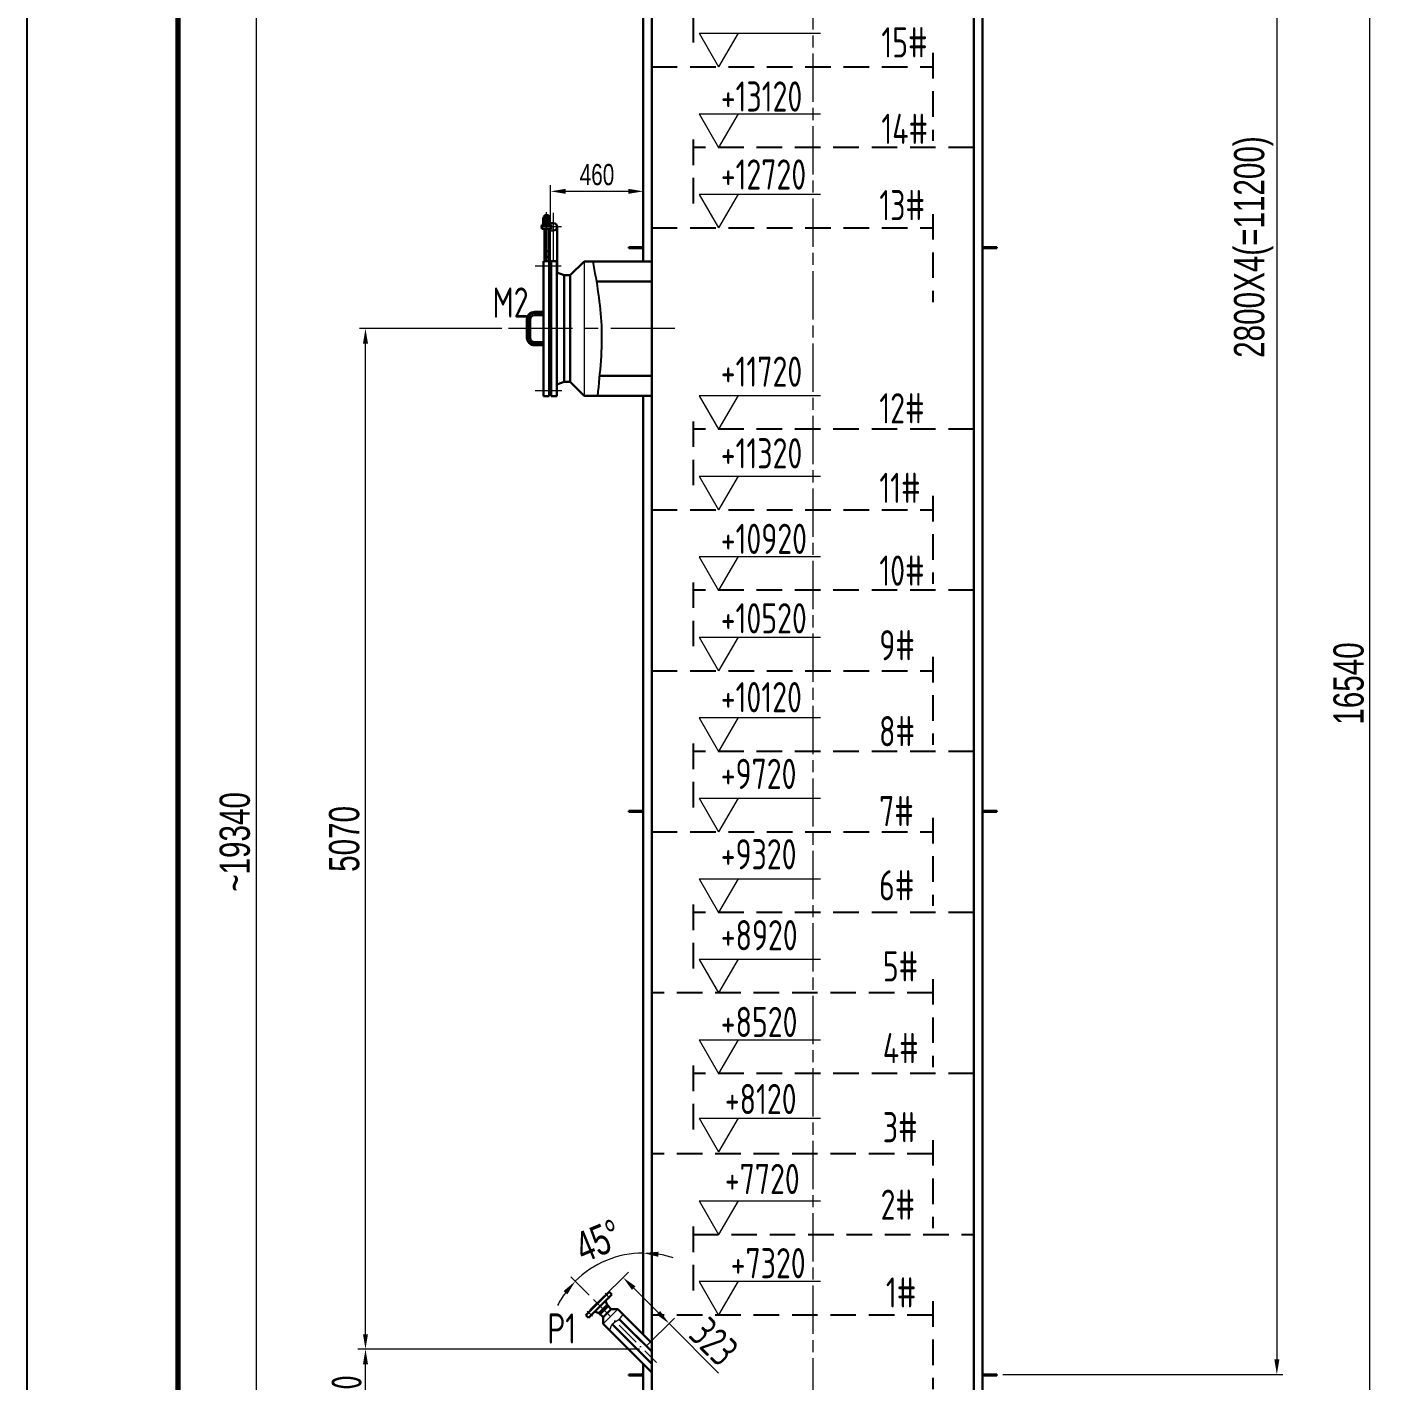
# Model space of a CAD drawing. Header units: millimetres. Extents: x -750 to 17070, y -300 to 24930.
# Drawn here: x -750 to 5948, y 10919 to 17644 of the extents above; entities that cross this region are included whole.
import ezdxf

# ---------------------------------------------------------------- set-up
doc = ezdxf.new("R2010")
doc.units = ezdxf.units.MM
doc.header["$LTSCALE"] = 10
for name, pattern in [('ACAD_ISO08W100', [36, 24, -3, 6, -3]), ('ACAD_ISO10W100', [18, 12, -3, 0, -3]), ('CENTER', [50.8, 31.75, -6.35, 6.35, -6.35]), ('DASHED', [19.05, 12.7, -6.35])]:
    doc.linetypes.add(name, pattern=pattern)
doc.layers.get('0').update_dxf_attribs({"lineweight": 30})
for name, color, linetype, lineweight in [('1轮廓实线层', 7, 'Continuous', 30), ('1轮廓实线层 @ 30', 7, 'Continuous', 30), ('3', 2, 'CENTER', 15), ('3中心线层', 1, 'CENTER', 15), ('6文字层 @ 30', 3, 'Continuous', 15), ('7标注层', 4, 'Continuous', 15), ('中心线', 1, 'ACAD_ISO10W100', 18), ('图框层', 7, 'Continuous', 70)]:
    doc.layers.add(name, color=color, linetype=linetype, lineweight=lineweight)
for name, color, linetype in [('2细线层', 4, 'Continuous'), ('4虚线层', 6, 'DASHED'), ('4虚线层 @ 30', 6, 'DASHED')]:
    doc.layers.add(name, color=color, linetype=linetype)
doc.styles.add('HGCAD', font='HGCAD.SHX', dxfattribs={"width": 0.75, "bigfont": 'HGCADHZ.SHX'})
doc.styles.add('PC_TEXTSTYLE', font='isocp.shx', dxfattribs={"width": 0.8, "bigfont": 'hzfs.shx'})
doc.dimstyles.new('HGCAD', dxfattribs={"dimtxt": 5, "dimasz": 2.5, "dimexe": 1, "dimexo": 1, "dimgap": 1, "dimtad": 1, "dimdec": 1, "dimdsep": 46, "dimtxsty": 'HGCAD', "dimcen": 0, "dimclrd": 4, "dimclre": 4, "dimclrt": 3, "dimadec": 1, "dimazin": 0, "dimtfac": 1, "dimtmove": 0, "dimatfit": 3, "dimfxl": 0, "dimlwd": 15, "dimlwe": 15, "dimarcsym": 0})
doc.dimstyles.new('HGCAD$0', dxfattribs={"dimtxt": 3.5, "dimasz": 2.5, "dimexe": 1, "dimexo": 1, "dimgap": 1, "dimtad": 1, "dimdec": 1, "dimdsep": 46, "dimtxsty": 'HGCAD', "dimcen": 0, "dimclrd": 4, "dimclre": 4, "dimclrt": 3, "dimadec": 1, "dimazin": 0, "dimtfac": 1, "dimtmove": 0, "dimatfit": 1, "dimfxl": 0, "dimlwd": 15, "dimlwe": 15, "dimarcsym": 0})
doc.dimstyles.new('ISO-25', dxfattribs={"dimscale": 0, "dimtxt": 5, "dimasz": 2.5, "dimexe": 1.25, "dimexo": 0.625, "dimtad": 1, "dimtxsty": 'PC_TEXTSTYLE', "dimcen": 2.5, "dimclrd": 4, "dimclre": 4, "dimclrt": 3, "dimadec": 0, "dimazin": 0, "dimtfac": 1, "dimtmove": 0, "dimatfit": 3, "dimfxl": 0, "dimlwd": 15, "dimlwe": 15, "dimarcsym": 0})

# ---------------------------------------------------------------- blocks, each defined once
blk = doc.blocks.new('*D33')
at = {"color": 4, "lineweight": 15}
for p, q in [((2291.1, 11076.7), (892.8, 11076.7)), ((930.3, 10661.7), (930.3, 11001.7)), ((946.4, 10586.7), (967.8, 10586.7))]:
    blk.add_line(p, q, dxfattribs=at)
at = {"color": 4}
for points in [[(942.8, 11001.7), (917.8, 11001.7), (930.3, 11076.7)], [(917.8, 10661.7), (942.8, 10661.7), (930.3, 10586.7)]]:
    blk.add_solid(points, dxfattribs=at)
at = {"layer": 'Defpoints', "color": 0}
for p in [(930.3, 11076.7), (2309.8, 11076.7), (927.6, 10586.7)]:
    blk.add_point(p, dxfattribs=at)
at = {"color": 3, "insert": (836.5, 10831.7), "char_height": 150, "attachment_point": 5, "rotation": 90, "style": 'PC_TEXTSTYLE'}
blk.add_mtext('490', dxfattribs=at)
blk = doc.blocks.new('*D165')
at = {"layer": '1轮廓实线层', "color": 4, "lineweight": 15}
blk.add_line((2041.1, 11345.4), (1950.8, 11435.8), dxfattribs=at)
for start, end in [(90, 135), (71.99362, 80.99681), (144.00319, 153.00638)]:
    blk.add_arc((2309.8, 11076.7), 477.8, start, end, dxfattribs=at)
at = {"layer": '1轮廓实线层', "color": 4}
for points in [[(2385.6, 11561.1), (2383.6, 11536.2), (2309.8, 11554.5)], [(1932.8, 11349.4), (1913.8, 11365.7), (1972, 11414.6)]]:
    blk.add_solid(points, dxfattribs=at)
at = {"layer": 'Defpoints', "color": 0}
for p in [(2309.8, 15812.7), (2186.2, 11538.3), (2062.3, 11324.2), (2309.8, 11149.6), (2375.4, 11011.2)]:
    blk.add_point(p, dxfattribs=at)
at = {"layer": '1轮廓实线层', "color": 3, "lineweight": 15, "insert": (2086.8, 11615.2), "char_height": 150, "attachment_point": 5, "rotation": 22.5, "style": 'HGCAD'}
blk.add_mtext('45%%d{}{{\\H0.7x;}{}}', dxfattribs=at)
blk = doc.blocks.new('标高')
at = {"layer": '7标注层'}
for p, q in [((49.7, 228.49), (74.81, 228.49)), ((49.7, 228.46), (53.72, 221.5)), ((57.75, 228.49), (53.72, 221.51))]:
    blk.add_line(p, q, dxfattribs=at)
blk = doc.blocks.new('*D166')
at = {"layer": '1轮廓实线层', "color": 4, "lineweight": 15}
for p, q in [((1607, 16146.7), (900.3, 16146.7)), ((930.3, 11151.7), (930.3, 16071.7)), ((900.3, 11076.7), (900.3, 11076.7))]:
    blk.add_line(p, q, dxfattribs=at)
at = {"layer": '1轮廓实线层', "color": 4}
for points in [[(942.8, 16071.7), (917.8, 16071.7), (930.3, 16146.7)], [(917.8, 11151.7), (942.8, 11151.7), (930.3, 11076.7)]]:
    blk.add_solid(points, dxfattribs=at)
at = {"layer": 'Defpoints', "color": 0}
for p in [(930.3, 16146.7), (1637, 16146.7), (930.3, 11076.7)]:
    blk.add_point(p, dxfattribs=at)
at = {"layer": '1轮廓实线层', "color": 3, "lineweight": 15, "insert": (825.3, 13611.7), "char_height": 150, "attachment_point": 5, "rotation": 90, "style": 'HGCAD'}
blk.add_mtext('5070', dxfattribs=at)
blk = doc.blocks.new('*D175')
at = {"layer": '1轮廓实线层', "color": 4, "lineweight": 15}
for p, q in [((4629.2, 22151.7), (5485.9, 22151.7)), ((5455.9, 22076.7), (5455.9, 11026.7)), ((4095.8, 10951.7), (5485.9, 10951.7))]:
    blk.add_line(p, q, dxfattribs=at)
at = {"layer": '1轮廓实线层', "color": 4}
for points in [[(5468.4, 22076.7), (5443.4, 22076.7), (5455.9, 22151.7)], [(5443.4, 11026.7), (5468.4, 11026.7), (5455.9, 10951.7)]]:
    blk.add_solid(points, dxfattribs=at)
at = {"layer": 'Defpoints', "color": 0}
for p in [(4599.2, 22151.7), (4065.8, 10951.7), (5455.9, 10951.7)]:
    blk.add_point(p, dxfattribs=at)
at = {"layer": '1轮廓实线层', "color": 3, "lineweight": 15, "insert": (5340.7, 16551.7), "char_height": 150, "attachment_point": 5, "rotation": 90, "style": 'HGCAD'}
blk.add_mtext('2800X4(=11200)', dxfattribs=at)
blk = doc.blocks.new('*D177')
at = {"layer": '1轮廓实线层', "color": 4, "lineweight": 15}
for p, q in [((5100.6, 22491.7), (5947.7, 22491.7)), ((5917.7, 6026.7), (5917.7, 22416.7)), ((5100.6, 5951.7), (5947.7, 5951.7))]:
    blk.add_line(p, q, dxfattribs=at)
at = {"layer": '1轮廓实线层', "color": 4}
for points in [[(5930.2, 22416.7), (5905.2, 22416.7), (5917.7, 22491.7)], [(5905.2, 6026.7), (5930.2, 6026.7), (5917.7, 5951.7)]]:
    blk.add_solid(points, dxfattribs=at)
at = {"layer": 'Defpoints', "color": 0}
for p in [(5070.6, 22491.7), (5917.7, 22491.7), (5070.6, 5951.7)]:
    blk.add_point(p, dxfattribs=at)
at = {"layer": '1轮廓实线层', "color": 3, "lineweight": 15, "insert": (5812.7, 14383.7), "char_height": 150, "attachment_point": 5, "rotation": 90, "style": 'HGCAD'}
blk.add_mtext('16540', dxfattribs=at)
blk = doc.blocks.new('*D178')
at = {"layer": '1轮廓实线层', "color": 4, "lineweight": 15}
for p, q in [((2801.8, 23266.7), (357.1, 23266.7)), ((387.1, 23191.7), (387.1, 4001.7)), ((2279.8, 3926.7), (357.1, 3926.7))]:
    blk.add_line(p, q, dxfattribs=at)
at = {"layer": '1轮廓实线层', "color": 4}
for points in [[(399.6, 23191.7), (374.6, 23191.7), (387.1, 23266.7)], [(374.6, 4001.7), (399.6, 4001.7), (387.1, 3926.7)]]:
    blk.add_solid(points, dxfattribs=at)
at = {"layer": 'Defpoints', "color": 0}
for p in [(2831.8, 23266.7), (387.1, 3926.7), (2309.8, 3926.7)]:
    blk.add_point(p, dxfattribs=at)
at = {"layer": '1轮廓实线层', "color": 3, "lineweight": 15, "insert": (282.1, 13596.7), "char_height": 150, "attachment_point": 5, "rotation": 90, "style": 'HGCAD'}
blk.add_mtext('~19340', dxfattribs=at)
blk = doc.blocks.new('*U23')
at = {"layer": '2细线层'}
blk.add_line((-750, -300), (-750, 24930), dxfattribs=at)
at = {"layer": '图框层'}
blk.add_line((0, 0), (0, 24630), dxfattribs=at)
blk = doc.blocks.new('*D36')
at = {"color": 4, "lineweight": 15}
for p, q in [((2094.7, 11318.4), (2236, 11459.7)), ((2384.9, 11257.8), (2262.5, 11380.2)), ((2323.1, 11090), (2464.4, 11231.3)), ((2437.9, 11204.8), (2684, 10958.7))]:
    blk.add_line(p, q, dxfattribs=at)
at = {"color": 4}
for points in [[(2271.4, 11389), (2253.7, 11371.3), (2209.5, 11433.2)], [(2376, 11249), (2393.7, 11266.7), (2437.9, 11204.8)]]:
    blk.add_solid(points, dxfattribs=at)
at = {"layer": 'Defpoints', "color": 0}
for p in [(2209.5, 11433.2), (2081.4, 11305.1), (2309.8, 11076.7)]:
    blk.add_point(p, dxfattribs=at)
at = {"color": 3, "insert": (2660.7, 11114.6), "char_height": 150, "attachment_point": 5, "rotation": 315, "style": 'PC_TEXTSTYLE'}
blk.add_mtext('323', dxfattribs=at)
blk = doc.blocks.new('*D185')
at = {"layer": '1轮廓实线层', "color": 4, "lineweight": 15}
for p, q in [((1849.8, 16467.7), (1849.8, 16858.5)), ((2234.8, 16828.5), (1924.8, 16828.5)), ((2309.8, 16695.6), (2309.8, 16858.5))]:
    blk.add_line(p, q, dxfattribs=at)
at = {"layer": '1轮廓实线层', "color": 4}
for points in [[(1924.8, 16841), (1924.8, 16816), (1849.8, 16828.5)], [(2234.8, 16816), (2234.8, 16841), (2309.8, 16828.5)]]:
    blk.add_solid(points, dxfattribs=at)
at = {"layer": 'Defpoints', "color": 0}
for p in [(1849.8, 16828.5), (2309.8, 16665.6), (1849.8, 16437.7)]:
    blk.add_point(p, dxfattribs=at)
at = {"layer": '1轮廓实线层', "color": 3, "insert": (2079.8, 16911), "char_height": 105, "attachment_point": 5, "style": 'HGCAD', "bg_fill": 3, "box_fill_scale": 1.1, "bg_fill_color": 256, "bg_fill_true_color": 13158600, "bg_fill_transparency": 0}
blk.add_mtext('460', dxfattribs=at)

msp = doc.modelspace()

# ---------------------------------------------------------------- linework, layer by layer
for p, q in [((2309.821, 22516.744), (2309.821, 16480.744)), ((2351.821, 22516.744), (2351.821, 5926.744)), ((3951.821, 22516.744), (3951.821, 5926.744)), ((3993.821, 21432.244), (3993.821, 10561.244)), ((1863.821, 16634.244), (1838.821, 16634.244)), ((1863.821, 16670.244), (1845.296, 16670.244)), ((2237.821, 16551.744), (2237.821, 16545.744)), ((2237.821, 16551.744), (2309.821, 16551.744)), ((2237.821, 16545.744), (2309.821, 16545.744)), ((2307.821, 16551.744), (2307.821, 16545.744)), ((4065.821, 16551.744), (3993.821, 16551.744)), ((4065.821, 16545.744), (3993.821, 16545.744)), ((3995.821, 16551.744), (3995.821, 16545.744)), ((4065.821, 16551.744), (4065.821, 16545.744)), ((1838.821, 16530.474), (1818.821, 16530.474)), ((1946.821, 16411.744), (2015.821, 16480.744)), ((2351.821, 16480.744), (2015.821, 16480.744)), ((1916.821, 16411.744), (1946.821, 16411.744)), ((2351.821, 16380.744), (2076.827, 16380.744)), ((1916.821, 15881.744), (1946.821, 15881.744)), ((1946.821, 15881.744), (2015.821, 15812.744)), ((2351.821, 15912.744), (2092.252, 15912.744)), ((2351.821, 15812.744), (2015.821, 15812.744)), ((2309.821, 15812.744), (2309.821, 11149.576)), ((2309.821, 15812.744), (2309.821, 11149.576)), ((2237.821, 13751.744), (2237.821, 13745.744)), ((2237.821, 13751.744), (2309.821, 13751.744)), ((2237.821, 13745.744), (2309.821, 13745.744)), ((2307.821, 13751.744), (2307.821, 13745.744)), ((4065.821, 13751.744), (3993.821, 13751.744)), ((4065.821, 13745.744), (3993.821, 13745.744)), ((3995.821, 13751.744), (3995.821, 13745.744)), ((4065.821, 13751.744), (4065.821, 13745.744)), ((2089.557, 11256.702), (2110.77, 11235.489)), ((2089.557, 11256.702), (2110.77, 11235.489)), ((2089.557, 11256.702), (2110.77, 11235.489)), ((2089.557, 11256.702), (2110.77, 11235.489)), ((2129.862, 11297.008), (2151.075, 11275.794)), ((2129.862, 11297.008), (2151.075, 11275.794)), ((2129.862, 11297.008), (2151.075, 11275.794)), ((2129.862, 11297.008), (2151.075, 11275.794)), ((2183.602, 11275.794), (2324.316, 11135.08)), ((2183.602, 11275.794), (2324.316, 11135.08)), ((2183.602, 11275.794), (2324.316, 11135.08)), ((2183.602, 11275.794), (2351.821, 11107.576)), ((2110.77, 11202.962), (2251.484, 11062.248)), ((2110.77, 11202.962), (2251.484, 11062.248)), ((2110.77, 11202.962), (2251.484, 11062.248)), ((2110.77, 11202.962), (2351.821, 10961.912)), ((2155.49, 11200.669), (2272.698, 11083.461)), ((2155.49, 11200.669), (2272.698, 11083.461)), ((2155.49, 11200.669), (2272.698, 11083.461)), ((2155.49, 11200.669), (2351.821, 11004.338)), ((2190.362, 11226.609), (2303.103, 11113.867)), ((2190.362, 11226.609), (2303.103, 11113.867)), ((2190.362, 11226.609), (2303.103, 11113.867)), ((2190.362, 11226.609), (2351.821, 11065.149)), ((2309.821, 11003.912), (2309.821, 10634.244)), ((2237.821, 10951.744), (2237.821, 10945.744)), ((2237.821, 10951.744), (2309.821, 10951.744)), ((2237.821, 10945.744), (2309.821, 10945.744)), ((2307.821, 10951.744), (2307.821, 10945.744)), ((4065.821, 10951.744), (3993.821, 10951.744)), ((4065.821, 10945.744), (3993.821, 10945.744)), ((3995.821, 10951.744), (3995.821, 10945.744)), ((4065.821, 10951.744), (4065.821, 10945.744))]:
    msp.add_line(p, q)
msp.add_arc((1863.821, 16652.244), 18, 270, 90)
at = {"layer": '1轮廓实线层'}
for p, q in [((1812.346, 16682.346), (1812.346, 16698.241)), ((1812.346, 16663.646), (1812.346, 16679.541)), ((1828.821, 16699.644), (1816.464, 16699.644)), ((1828.821, 16680.944), (1816.464, 16680.944)), ((1828.821, 16680.944), (1816.464, 16680.944)), ((1818.821, 16709.644), (1818.821, 16699.644)), ((1818.821, 16709.644), (1838.821, 16709.644)), ((1820.583, 16682.346), (1820.583, 16698.241)), ((1820.583, 16663.646), (1820.583, 16679.541)), ((1828.821, 16699.644), (1841.177, 16699.644)), ((1828.821, 16680.944), (1841.177, 16680.944)), ((1828.821, 16680.944), (1841.177, 16680.944)), ((1837.058, 16682.346), (1837.058, 16698.241)), ((1837.058, 16663.646), (1837.058, 16679.541)), ((1838.821, 16709.644), (1838.821, 16699.644)), ((1845.296, 16682.346), (1845.296, 16698.241)), ((1845.296, 16663.646), (1845.296, 16679.541)), ((1805.809, 16662.244), (1805.809, 16642.244)), ((1805.809, 16662.244), (1851.833, 16662.244)), ((1805.809, 16642.244), (1851.833, 16642.244)), ((1828.821, 16662.244), (1816.464, 16662.244)), ((1818.821, 16642.244), (1818.821, 16481.744)), ((1828.821, 16662.244), (1841.177, 16662.244)), ((1838.821, 16642.244), (1838.821, 16481.744)), ((1845.821, 16437.744), (1845.821, 16634.244)), ((1851.833, 16662.244), (1851.833, 16642.244)), ((1881.821, 16424.514), (1881.821, 16652.244)), ((1814.821, 16481.744), (1814.821, 15811.744)), ((1842.821, 16481.744), (1814.821, 16481.744)), ((1842.821, 16481.744), (1842.821, 15811.744)), ((1851.821, 16481.744), (1851.821, 15811.744)), ((1879.821, 16481.744), (1851.821, 16481.744)), ((1879.821, 16481.744), (1879.821, 15811.744)), ((1851.821, 16437.744), (1842.821, 16437.744)), ((1846.821, 16437.744), (1846.821, 15855.744)), ((1849.821, 16437.744), (1849.821, 15855.744)), ((1916.821, 16411.744), (1879.821, 16425.244)), ((1916.821, 16411.744), (1916.821, 15881.744)), ((1946.821, 16411.744), (1946.821, 15881.744)), ((1769.821, 16229.744), (1814.821, 16229.744)), ((1769.821, 16213.744), (1814.821, 16213.744)), ((1731.821, 16191.744), (1731.821, 16101.744)), ((1747.821, 16191.744), (1747.821, 16101.744)), ((1769.821, 16079.744), (1814.821, 16079.744)), ((1769.821, 16063.744), (1814.821, 16063.744)), ((1916.821, 15881.744), (1879.821, 15868.244)), ((1842.821, 15811.744), (1814.821, 15811.744)), ((1851.821, 15855.744), (1842.821, 15855.744)), ((1879.821, 15811.744), (1851.821, 15811.744)), ((2024.503, 11245.389), (2141.176, 11362.061)), ((2024.503, 11245.389), (2141.176, 11362.061)), ((2024.503, 11245.389), (2141.176, 11362.061)), ((2024.503, 11245.389), (2141.176, 11362.061)), ((2037.231, 11232.661), (2153.904, 11349.333)), ((2037.231, 11232.661), (2153.904, 11349.333)), ((2037.231, 11232.661), (2153.904, 11349.333)), ((2037.231, 11232.661), (2153.904, 11349.333)), ((2046.423, 11270.137), (2116.427, 11340.141)), ((2046.423, 11270.137), (2116.427, 11340.141)), ((2046.423, 11270.137), (2116.427, 11340.141)), ((2046.423, 11270.137), (2116.427, 11340.141)), ((2046.423, 11270.137), (2116.427, 11340.141)), ((2046.423, 11270.137), (2116.427, 11340.141)), ((2116.427, 11340.141), (2117.841, 11338.727)), ((2116.427, 11340.141), (2117.841, 11338.727)), ((2116.427, 11340.141), (2117.841, 11338.727)), ((2116.427, 11340.141), (2117.841, 11338.727)), ((2116.427, 11340.141), (2117.841, 11338.727)), ((2116.427, 11340.141), (2117.841, 11338.727)), ((2129.862, 11297.008), (2121.73, 11317.16)), ((2129.862, 11297.008), (2121.73, 11317.16)), ((2129.862, 11297.008), (2121.73, 11317.16)), ((2129.862, 11297.008), (2121.73, 11317.16)), ((2141.176, 11362.061), (2153.904, 11349.333)), ((2141.176, 11362.061), (2153.904, 11349.333)), ((2141.176, 11362.061), (2153.904, 11349.333)), ((2141.176, 11362.061), (2153.904, 11349.333)), ((2024.503, 11245.389), (2037.231, 11232.661)), ((2024.503, 11245.389), (2037.231, 11232.661)), ((2024.503, 11245.389), (2037.231, 11232.661)), ((2024.503, 11245.389), (2037.231, 11232.661)), ((2046.423, 11270.137), (2047.838, 11268.723)), ((2046.423, 11270.137), (2047.838, 11268.723)), ((2046.423, 11270.137), (2047.838, 11268.723)), ((2046.423, 11270.137), (2047.838, 11268.723)), ((2046.423, 11270.137), (2047.838, 11268.723)), ((2046.423, 11270.137), (2047.838, 11268.723)), ((2089.557, 11256.702), (2069.404, 11264.834)), ((2089.557, 11256.702), (2069.404, 11264.834)), ((2089.557, 11256.702), (2069.404, 11264.834)), ((2089.557, 11256.702), (2069.404, 11264.834)), ((2090.684, 11257.829), (2128.726, 11295.872)), ((2090.684, 11257.829), (2128.726, 11295.872)), ((2090.684, 11257.829), (2128.726, 11295.872)), ((2090.684, 11257.829), (2128.726, 11295.872)), ((2095.214, 11251.046), (2135.519, 11291.351)), ((2095.214, 11251.046), (2135.519, 11291.351)), ((2095.214, 11251.046), (2135.519, 11291.351)), ((2095.214, 11251.046), (2135.519, 11291.351)), ((2110.77, 11235.489), (2151.075, 11275.794)), ((2110.77, 11235.489), (2151.075, 11275.794)), ((2110.77, 11235.489), (2151.075, 11275.794)), ((2110.77, 11235.489), (2151.075, 11275.794)), ((2110.77, 11202.962), (2110.77, 11235.489)), ((2110.77, 11202.962), (2110.77, 11235.489)), ((2110.77, 11202.962), (2110.77, 11235.489)), ((2110.77, 11202.962), (2110.77, 11235.489)), ((2110.77, 11202.962), (2110.77, 11235.489)), ((2110.77, 11202.962), (2110.77, 11235.489)), ((2183.602, 11275.794), (2151.075, 11275.794)), ((2183.602, 11275.794), (2151.075, 11275.794)), ((2183.602, 11275.794), (2151.075, 11275.794)), ((2183.602, 11275.794), (2151.075, 11275.794))]:
    msp.add_line(p, q, dxfattribs=at)
at = {"layer": '1轮廓实线层', "lineweight": 15}
for p, q in [((2015.821, 16480.744), (2015.821, 15812.744)), ((2183.602, 11275.794), (2110.77, 11202.962))]:
    msp.add_line(p, q, dxfattribs=at)
at = {"layer": '1轮廓实线层'}
for centre, radius, start, end in [((1816.464, 16692.895), 6.749, 52.3909466, 127.6090534), ((1816.464, 16687.693), 6.749, 232.3909466, 307.6090534), ((1816.464, 16674.195), 6.749, 52.3909466, 127.6090534), ((1828.821, 16674.751), 24.892, 70.6751801, 109.3248199), ((1828.821, 16705.836), 24.892, 250.6751801, 289.3248199), ((1828.821, 16656.051), 24.892, 70.6751801, 109.3248199), ((1841.177, 16692.895), 6.749, 52.3909466, 127.6090534), ((1841.177, 16687.693), 6.749, 232.3909466, 307.6090534), ((1841.177, 16674.195), 6.749, 52.3909466, 127.6090534), ((1816.464, 16668.993), 6.749, 232.3909466, 307.6090534), ((1828.821, 16687.136), 24.892, 250.6751801, 289.3248199), ((1841.177, 16668.993), 6.749, 232.3909466, 307.6090534), ((1769.821, 16191.744), 38, 90, 180), ((1769.821, 16191.744), 22, 90, 180), ((1769.821, 16101.744), 38, 180, 270), ((1769.821, 16101.744), 22, 180, 270)]:
    msp.add_arc(centre, radius, start, end, dxfattribs=at)
at = {"layer": '2细线层'}
msp.add_spline([(2059.28, 16480.744), (2101.952, 16162.051), (2082.017, 15812.744)], degree=3, dxfattribs=at)
at = {"layer": '3'}
for p, q in [((2120.3, 11354.653), (2144.451, 11330.502)), ((2120.3, 11354.653), (2144.451, 11330.502)), ((2120.3, 11354.653), (2144.451, 11330.502)), ((2120.3, 11354.653), (2144.451, 11330.502)), ((2120.3, 11354.653), (2144.451, 11330.502)), ((2120.3, 11354.653), (2144.451, 11330.502)), ((2031.912, 11266.265), (2057.224, 11240.952)), ((2031.912, 11266.265), (2057.224, 11240.952)), ((2031.912, 11266.265), (2057.224, 11240.952)), ((2031.912, 11266.265), (2057.224, 11240.952)), ((2031.912, 11266.265), (2057.224, 11240.952)), ((2031.912, 11266.265), (2057.224, 11240.952))]:
    msp.add_line(p, q, dxfattribs=at)
at = {"layer": '3中心线层', "linetype": 'ACAD_ISO08W100', "lineweight": 15}
msp.add_line((3151.821, 23272.673), (3151.821, 3885.805), dxfattribs=at)
at = {"layer": '3中心线层'}
for p, q in [((1828.821, 16481.744), (1828.821, 16724.467)), ((1863.821, 16481.744), (1863.821, 16722.369)), ((1903.158, 16652.244), (1799.58, 16652.244)), ((1901.704, 16456.744), (1773.673, 16456.744)), ((1769.821, 16221.744), (1814.821, 16221.744)), ((2466.44, 16146.744), (1637.045, 16146.744)), ((1739.821, 16191.744), (1739.821, 16101.744)), ((1769.821, 16071.744), (1814.821, 16071.744)), ((1905.164, 15836.744), (1773.673, 15836.744))]:
    msp.add_line(p, q, dxfattribs=at)
for centre, start, end in [((1769.821, 16191.744), 90, 180), ((1769.821, 16101.744), 180, 270)]:
    msp.add_arc(centre, 30, start, end, dxfattribs=at)
at = {"layer": '4虚线层'}
for p, q in [((2556.763, 17886.015), (2556.763, 17522.41)), ((3746.879, 17515.771), (3746.879, 17078.56)), ((2351.821, 17446.744), (3746.879, 17446.744)), ((2556.763, 17086.015), (2556.763, 16722.41)), ((3951.821, 17046.744), (2556.763, 17046.744)), ((3746.879, 16715.771), (3746.879, 16278.56)), ((2351.821, 16646.744), (3746.879, 16646.744)), ((2556.763, 15686.015), (2556.763, 15322.41)), ((3951.821, 15646.744), (2556.763, 15646.744)), ((3746.879, 15315.771), (3746.879, 14878.56)), ((2351.821, 15246.744), (3746.879, 15246.744)), ((2556.763, 14886.015), (2556.763, 14522.41)), ((3951.821, 14846.744), (2556.763, 14846.744)), ((3746.879, 14515.771), (3746.879, 14078.56)), ((2351.821, 14446.744), (3746.879, 14446.744)), ((2556.763, 14086.015), (2556.763, 13722.41)), ((3951.821, 14046.744), (2556.763, 14046.744)), ((3746.879, 13715.771), (3746.879, 13278.56)), ((2351.821, 13646.744), (3746.879, 13646.744)), ((2556.763, 13286.015), (2556.763, 12922.41)), ((3951.821, 13246.744), (2556.763, 13246.744)), ((3746.879, 12915.771), (3746.879, 12478.56)), ((3746.879, 12846.744), (2351.821, 12846.744)), ((2556.763, 12486.015), (2556.763, 12122.41)), ((3951.821, 12446.744), (2556.763, 12446.744)), ((3746.879, 12115.771), (3746.879, 11678.56)), ((3746.879, 12046.744), (2351.821, 12046.744)), ((2556.763, 11686.015), (2556.763, 11322.41)), ((2556.763, 11646.744), (3951.821, 11646.744)), ((3746.879, 11315.771), (3746.879, 10878.56)), ((3746.879, 11246.744), (2351.821, 11246.744))]:
    msp.add_line(p, q, dxfattribs=at)
msp.add_arc((1828.821, 16511.744), 10, 194.4775122, 345.5224878, dxfattribs=at)
at = {"layer": '7标注层'}
msp.add_spline([(2143.982, 11169.751), (2162.742, 11208.771), (2180.297, 11219.091), (2210.301, 11249.095)], degree=3, dxfattribs=at)
msp.add_spline([(2143.982, 11169.751), (2162.742, 11208.771), (2180.297, 11219.091), (2210.301, 11249.095)], degree=3, dxfattribs=at)
msp.add_spline([(2143.982, 11169.751), (2162.742, 11208.771), (2180.297, 11219.091), (2210.301, 11249.095)], degree=3, dxfattribs=at)
msp.add_spline([(2143.982, 11169.751), (2162.742, 11208.771), (2180.297, 11219.091), (2210.301, 11249.095)], degree=3, dxfattribs=at)
at = {"layer": '中心线'}
for q in [(2306.76, 11079.804), (2306.76, 11079.804), (2306.76, 11079.804), (2306.76, 11079.804), (2306.76, 11079.804), (2375.35, 11011.214)]:
    msp.add_line((2062.343, 11324.221), q, dxfattribs=at)

# ---------------------------------------------------------------- block references
at = {"layer": '6文字层 @ 30', "xscale": 24, "yscale": 24, "zscale": 24}
for p in [(1394.735, 12130.43), (1394.735, 11730.43), (1394.735, 11330.43), (1394.735, 10330.43), (1394.735, 9930.43), (1394.735, 9530.43), (1394.735, 9130.43), (1394.735, 8730.43), (1394.735, 8330.43), (1394.735, 7930.43), (1394.735, 7530.43), (1394.735, 7130.43), (1394.735, 6741.226), (1394.735, 6330.43), (1394.735, 5930.78)]:
    msp.add_blockref('标高', p, dxfattribs=at)
at = {"layer": '图框层'}
msp.add_blockref('*U23', (0, 0), dxfattribs=at)

# ---------------------------------------------------------------- texts
at = {"layer": '4虚线层 @ 30', "char_height": 150, "attachment_point": 1, "style": 'PC_TEXTSTYLE'}
for s, insert in [('{\\Fisocp,hzfs|c134;\\C3;15#}', (3491.939, 17643.474)), ('{\\Fisocp,hzfs|c134;\\C3;14#}', (3491.939, 17213.659)), ('{\\Fisocp,hzfs|c134;\\C3;13#}', (3481.914, 16834.824)), ('{\\Fisocp,hzfs|c134;\\C3;M2}', (1561.177, 16351.062)), ('{\\Fisocp,hzfs|c134;\\C3;12#}', (3481.914, 15825.654)), ('{\\Fisocp,hzfs|c134;\\C3;11#}', (3481.914, 15430.422)), ('{\\Fisocp,hzfs|c134;\\C3;10#}', (3481.914, 15019.373)), ('{\\Fisocp,hzfs|c134;\\C3;9#}', (3481.914, 14648.844)), ('{\\Fisocp,hzfs|c134;\\C3;8#}', (3480.714, 14221.744)), ('{\\Fisocp,hzfs|c134;\\C3;7#}', (3480.714, 13825.054)), ('{\\Fisocp,hzfs|c134;\\C3;6#}', (3480.714, 13456.256)), ('{\\Fisocp,hzfs|c134;\\C3;5#}', (3499.178, 13053.613)), ('{\\Fisocp,hzfs|c134;\\C3;4#}', (3499.178, 12647.532)), ('{\\Fisocp,hzfs|c134;\\C3;3#}', (3499.156, 12254.77)), ('{\\Fisocp,hzfs|c134;\\C3;2#}', (3488.16, 11869.81)), ('{\\Fisocp,hzfs|c134;\\C3;1#}', (3514.566, 11433.598)), ('{\\Fisocp,hzfs|c134;\\C3;P1}', (1833.441, 11254.754))]:
    msp.add_mtext_dynamic_manual_height_columns(s, width=62.84359, gutter_width=750, heights=[0], dxfattribs=dict(at, insert=insert))
at = {"layer": '6文字层 @ 30', "char_height": 150, "attachment_point": 1, "style": 'PC_TEXTSTYLE'}
for s, insert in [('{\\Fisocp,hzfs|c134;+13120}', (2694.672, 17374.488)), ('{\\Fisocp,hzfs|c134;+12720}', (2694.672, 16987.003)), ('{\\Fisocp,hzfs|c134;+11720}', (2694.672, 16007.728)), ('{\\Fisocp,hzfs|c134;+11320}', (2694.672, 15602.136)), ('{\\Fisocp,hzfs|c134;+10920}', (2694.672, 15177.353)), ('{\\Fisocp,hzfs|c134;+10520}', (2694.672, 14782.625)), ('{\\Fisocp,hzfs|c134;+10120}', (2694.672, 14390.838)), ('{\\Fisocp,hzfs|c134;+9720}', (2694.672, 14009.777)), ('{\\Fisocp,hzfs|c134;+9320}', (2694.672, 13610.431)), ('{\\Fisocp,hzfs|c134;+8920}', (2694.672, 13208.46)), ('{\\Fisocp,hzfs|c134;+8520}', (2694.672, 12777.518)), ('{\\Fisocp,hzfs|c134;+8120}', (2714.806, 12394.774)), ('{\\Fisocp,hzfs|c134;+7720}', (2714.806, 11997.738)), ('{\\Fisocp,hzfs|c134;+7320}', (2743.992, 11579.272))]:
    msp.add_mtext_dynamic_manual_height_columns(s, width=335.76939, gutter_width=750, heights=[0], dxfattribs=dict(at, insert=insert))

# ---------------------------------------------------------------- dimensions: what is measured, and where the dimension line sits
at = {"layer": '1轮廓实线层 @ 30', "lineweight": 15}
dim = msp.add_linear_dim(base=(387.135, 3926.744), p1=(2831.813, 23266.743), p2=(2309.821, 3926.744), angle=90, text='~19340', dimstyle='HGCAD', override={"dimscale": 30, "dimtxsty": 'HGCAD'}, dxfattribs=at)
dim.commit()
dim.dimension.update_dxf_attribs({"geometry": '*D178', "text_midpoint": (387.135, 13596.744), "dimtype": 160})
dim = msp.add_linear_dim(base=(5917.69, 22491.744), p1=(5070.564, 5951.744), p2=(5070.564, 22491.744), angle=90, dimstyle='HGCAD', override={"dimscale": 30, "dimtxsty": 'HGCAD'}, dxfattribs=at)
dim.commit()
dim.dimension.update_dxf_attribs({"geometry": '*D177', "text_midpoint": (5917.69, 14383.703), "dimtype": 160})
dim = msp.add_linear_dim(base=(5455.882, 10951.744), p1=(4599.207, 22151.744), p2=(4065.821, 10951.744), angle=90, text='2800X4(=11200)', dimstyle='HGCAD', override={"dimscale": 30, "dimtxsty": 'HGCAD'}, dxfattribs=at)
dim.commit()
dim.dimension.update_dxf_attribs({"geometry": '*D175', "text_midpoint": (5340.655, 16551.744)})
dim = msp.add_linear_dim(base=(930.254, 16146.744), p1=(930.254, 11076.744), p2=(1637.045, 16146.744), angle=90, dimstyle='HGCAD', override={"dimscale": 30, "dimtxsty": 'HGCAD'}, dxfattribs=at)
dim.commit()
dim.dimension.update_dxf_attribs({"geometry": '*D166', "text_midpoint": (825.254, 13611.744)})
dim = msp.add_angular_dim_2l(base=(2186.16, 11538.251), line1=((2309.821, 15812.744), (2309.821, 11149.576)), line2=((2062.343, 11324.221), (2375.35, 11011.214)), text='<>{}{{\\H0.7x;}{}}', dimstyle='HGCAD', override={"dimscale": 30, "dimtoh": 1, "dimdec": 0, "dimtxsty": 'HGCAD', "dimadec": 0}, dxfattribs=at)
dim.commit()
dim.dimension.update_dxf_attribs({"geometry": '*D165', "text_midpoint": (2086.798, 11615.169)})
at = {"layer": '6文字层 @ 30'}
dim = msp.add_linear_dim(base=(2209.497, 11433.211), p1=(2309.821, 11076.744), p2=(2081.425, 11305.139), angle=135, dimstyle='ISO-25', override={"dimscale": 30, "dimtxsty": 'PC_TEXTSTYLE'}, dxfattribs=at)
dim.commit()
dim.dimension.update_dxf_attribs({"geometry": '*D36', "text_midpoint": (2594.401, 11048.307), "dimtype": 129})
dim = msp.add_linear_dim(base=(930.254, 11076.744), p1=(927.617, 10586.744), p2=(2309.821, 11076.744), angle=90, text='490', dimstyle='ISO-25', override={"dimscale": 30}, dxfattribs=at)
dim.commit()
dim.dimension.update_dxf_attribs({"geometry": '*D33', "text_midpoint": (836.504, 10831.744)})

# ---------------------------------------------------------------- next in the draw order: dimensions: what is measured, and where the dimension line sits
at = {"layer": '1轮廓实线层 @ 30'}
dim = msp.add_linear_dim(base=(1849.821, 16828.466), p1=(2309.821, 16665.575), p2=(1849.821, 16437.744), dimstyle='HGCAD$0', override={"dimscale": 30}, dxfattribs=at)
dim.commit()
dim.dimension.update_dxf_attribs({"geometry": '*D185', "text_midpoint": (2079.821, 16910.966)})

doc.saveas('drawing.dxf')
